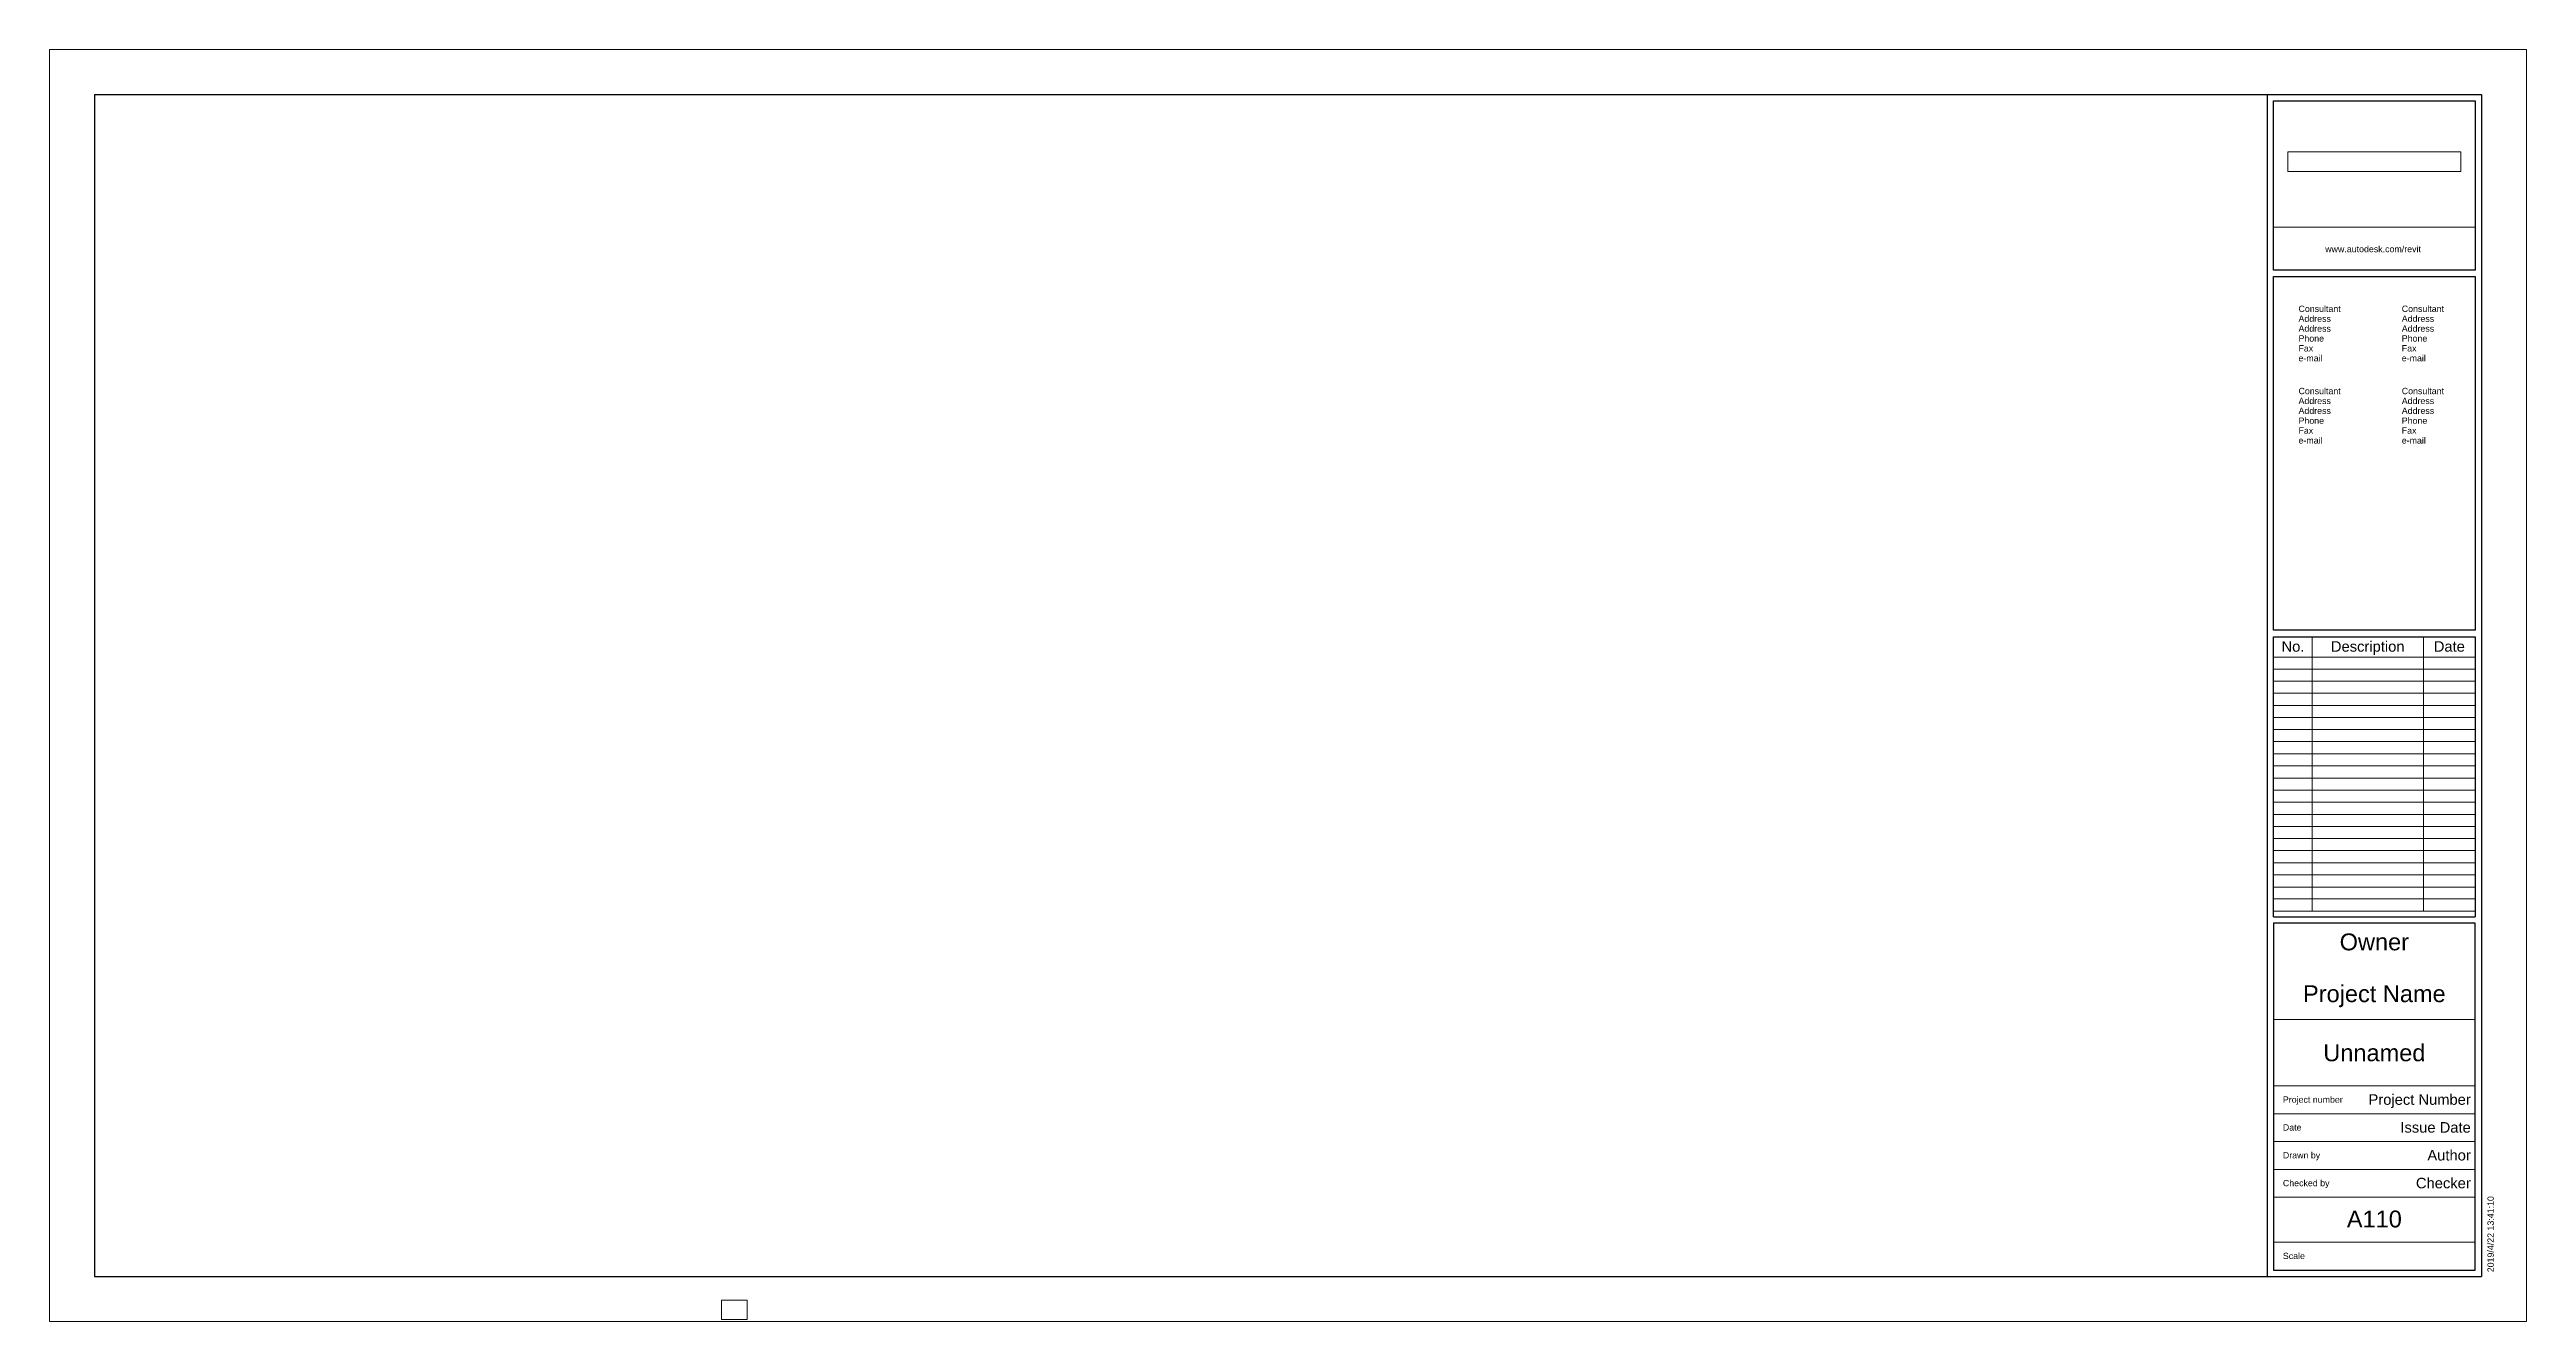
# Paper-space layout 'Layout1' of a CAD drawing. Header units: millimetres. Extents: x -314 to 842, y -1 to 593.
import ezdxf

# ---------------------------------------------------------------- set-up
doc = ezdxf.new("R2010")
doc.units = ezdxf.units.MM
for name, color, linetype, lineweight in [('A-DETL-THIN', 151, 'Continuous', 9), ('G-ANNO-SCHD', 231, 'Continuous', 9), ('G-ANNO-TTLB', 6, 'Continuous', 9), ('G-ANNO-TTLB-MEDM', 33, 'Continuous', 25), ('G-ANNO-TTLB-THIN', 151, 'Continuous', 9)]:
    doc.layers.add(name, color=color, linetype=linetype, lineweight=lineweight)
doc.styles.add('Arial', font='arial.ttf', dxfattribs={"height": 2.950599})
doc.styles.add('Arial_1', font='arial.ttf', dxfattribs={"height": 7.868263})
doc.styles.add('Arial_2', font='arial.ttf', dxfattribs={"height": 4.917665})
picture_1 = doc.add_image_def('image1.bmp', size_in_pixel=(681, 78))

# ---------------------------------------------------------------- blocks, each defined once
blk = doc.blocks.new('A1 metric - A1 metric-4428-Unnamed')
at = {"layer": 'G-ANNO-TTLB-MEDM'}
for p, q in [((-292.7, 572), (-292.7, 20)), ((-292.7, 572), (821.5, 572)), ((721.5, 572), (721.5, 20)), ((724.5, 490), (724.5, 569)), ((724.5, 569), (818.5, 569)), ((818.5, 569), (818.5, 490)), ((821.5, 572), (821.5, 20)), ((818.5, 490), (724.5, 490)), ((724.5, 321.8), (724.5, 487)), ((724.5, 487), (818.5, 487)), ((818.5, 487), (818.5, 321.8)), ((818.5, 321.8), (724.5, 321.8)), ((724.5, 188), (724.5, 318.8)), ((724.5, 318.8), (818.5, 318.8)), ((818.5, 318.8), (818.5, 188)), ((724.5, 188), (818.5, 188)), ((818.5, 185), (724.5, 185)), ((724.5, 185), (724.5, 23)), ((818.5, 23), (818.5, 185)), ((-292.7, 20), (821.5, 20)), ((724.5, 23), (818.5, 23))]:
    blk.add_line(p, q, dxfattribs=at)
at = {"layer": 'G-ANNO-TTLB-THIN'}
for p, q in [((-313.7, 593), (-313.7, -1)), ((842.5, 593), (-313.7, 593)), ((842.5, -1), (842.5, 593)), ((724.5, 510), (818.5, 510)), ((724.5, 140), (818.5, 140)), ((724.5, 109), (818.5, 109)), ((724.5, 96), (818.5, 96)), ((724.5, 83), (818.5, 83)), ((724.5, 70), (818.5, 70)), ((724.5, 57), (818.5, 57)), ((724.5, 36), (818.5, 36)), ((-313.7, -1), (842.5, -1))]:
    blk.add_line(p, q, dxfattribs=at)
at = {"layer": 'G-ANNO-TTLB', "line_spacing_factor": 0.938532, "style": 'Arial', "bg_fill": 3, "box_fill_scale": 1.25, "bg_fill_color": 0, "bg_fill_transparency": 0}
for s, insert, char_height, width, attachment_point in [('www.autodesk.com/revit', (770.9, 501.3), 2.951, 52.848, 2), ('Consultant\\PAddress\\PAddress\\PPhone\\PFax\\Pe-mail', (736.1, 473.4), 2.95, 23.472, 1), ('Consultant\\PAddress\\PAddress\\PPhone\\PFax\\Pe-mail', (784.3, 473.4), 2.95, 23.472, 1), ('Consultant\\PAddress\\PAddress\\PPhone\\PFax\\Pe-mail', (736.1, 435), 2.95, 23.472, 1), ('Consultant\\PAddress\\PAddress\\PPhone\\PFax\\Pe-mail', (784.3, 435), 2.95, 23.472, 1)]:
    blk.add_mtext(s, dxfattribs=dict(at, insert=insert, char_height=char_height, width=width, attachment_point=attachment_point))
at = {"layer": 'G-ANNO-TTLB'}
image = blk.add_image(picture_1, insert=(731.1, 536), size_in_units=(80.8, 9.25), dxfattribs=at)
image.dxf.flags = 7
at = {"layer": 'G-ANNO-TTLB', "attachment_point": 1, "line_spacing_factor": 0.938532, "style": 'Arial', "bg_fill": 3, "box_fill_scale": 1.25, "bg_fill_color": 0, "bg_fill_transparency": 0}
for s, insert, char_height, width in [('Project number', (728.8, 104.1), 2.951, 33.264), ('Date', (728.8, 91.1), 2.95, 10.368), ('Drawn by', (728.8, 78.1), 2.95, 20.484), ('Checked by', (728.8, 65.1), 2.95, 25.812), ('Scale', (728.8, 31.1), 2.95, 12.276)]:
    blk.add_mtext(s, dxfattribs=dict(at, insert=insert, char_height=char_height, width=width))

psp = doc.layouts.get("Layout1")

# ---------------------------------------------------------------- viewports
at = {"layer": '0'}
psp.add_viewport(center=(6, 4.5), size=(12, 9), view_center_point=(6, 4.5), view_height=12, dxfattribs=at)

# ---------------------------------------------------------------- next in the draw order: block references
at = {"layer": 'G-ANNO-TTLB'}
psp.add_blockref('A1 metric - A1 metric-4428-Unnamed', (0, 0), dxfattribs=at)

# ---------------------------------------------------------------- next in the draw order: linework, layer by layer
at = {"layer": 'A-DETL-THIN'}
for p, q in [((742.4, 318.8), (724.5, 318.8)), ((724.5, 318.8), (724.5, 309.3)), ((794.4, 318.8), (742.4, 318.8)), ((742.4, 318.8), (742.4, 309.3)), ((818.5, 318.8), (794.4, 318.8)), ((794.4, 318.8), (794.4, 309.3)), ((818.5, 318.8), (818.5, 309.3)), ((818.5, 309.3), (724.5, 309.3)), ((724.5, 309.3), (724.5, 190.6)), ((818.5, 303.7), (724.5, 303.7)), ((742.4, 309.3), (742.4, 190.6)), ((794.4, 309.3), (794.4, 190.6)), ((818.5, 309.3), (818.5, 190.6)), ((818.5, 298), (724.5, 298)), ((818.5, 292.4), (724.5, 292.4)), ((818.5, 286.7), (724.5, 286.7)), ((818.5, 281.1), (724.5, 281.1)), ((818.5, 275.4), (724.5, 275.4)), ((818.5, 269.8), (724.5, 269.8)), ((818.5, 264.1), (724.5, 264.1)), ((818.5, 258.5), (724.5, 258.5)), ((818.5, 252.8), (724.5, 252.8)), ((818.5, 247.1), (724.5, 247.1)), ((818.5, 241.5), (724.5, 241.5)), ((818.5, 235.8), (724.5, 235.8)), ((818.5, 230.2), (724.5, 230.2)), ((818.5, 224.5), (724.5, 224.5)), ((818.5, 218.9), (724.5, 218.9)), ((818.5, 213.2), (724.5, 213.2)), ((818.5, 207.6), (724.5, 207.6)), ((818.5, 201.9), (724.5, 201.9)), ((818.5, 196.3), (724.5, 196.3)), ((818.5, 190.6), (724.5, 190.6))]:
    psp.add_line(p, q, dxfattribs=at)

# ---------------------------------------------------------------- next in the draw order: texts
at = {"layer": 'G-ANNO-SCHD', "attachment_point": 2, "line_spacing_factor": 0.938532, "style": 'Arial_2'}
for s, insert, char_height, width in [('No.', (733.5, 316.7), 4.92, 12.72), ('Description', (768.4, 316.7), 4.918, 40.86), ('Date', (806.5, 316.7), 4.92, 17.28)]:
    psp.add_mtext(s, dxfattribs=dict(at, insert=insert, char_height=char_height, width=width))
at = {"layer": 'G-ANNO-TTLB', "attachment_point": 2, "line_spacing_factor": 0.938532, "style": 'Arial_1'}
for s, insert, char_height, width in [('Owner', (771.5, 180.2), 7.87, 38.198), ('Project Name', (771.5, 156), 7.868, 79.179), ('Unnamed', (771.5, 128.4), 7.87, 56.721), ('A110', (771.5, 50.8), 7.87, 30.616)]:
    psp.add_mtext(s, dxfattribs=dict(at, insert=insert, char_height=char_height, width=width))
at = {"layer": 'G-ANNO-TTLB', "insert": (816.5, 105.1), "char_height": 4.918, "width": 56.76, "attachment_point": 3, "line_spacing_factor": 0.938532, "style": 'Arial_2', "bg_fill": 3, "box_fill_scale": 1.25, "bg_fill_color": 0, "bg_fill_transparency": 0}
psp.add_mtext('Project Number', dxfattribs=at)
at = {"layer": 'G-ANNO-TTLB', "insert": (824.3, 22), "char_height": 2.951, "width": 42.408, "attachment_point": 1, "rotation": 90, "line_spacing_factor": 0.938532, "style": 'Arial', "bg_fill": 3, "box_fill_scale": 1.25, "bg_fill_color": 0, "bg_fill_transparency": 0}
psp.add_mtext('2019/4/22 13:41:10', dxfattribs=at)

# ---------------------------------------------------------------- next in the draw order: texts
at = {"layer": 'G-ANNO-TTLB', "insert": (816.5, 92.1), "char_height": 4.92, "width": 39.12, "attachment_point": 3, "line_spacing_factor": 0.938532, "style": 'Arial_2', "bg_fill": 3, "box_fill_scale": 1.25, "bg_fill_color": 0, "bg_fill_transparency": 0}
psp.add_mtext('Issue Date', dxfattribs=at)

# ---------------------------------------------------------------- next in the draw order: texts
at = {"layer": 'G-ANNO-TTLB', "insert": (816.5, 79.1), "char_height": 4.92, "width": 24.12, "attachment_point": 3, "line_spacing_factor": 0.938532, "style": 'Arial_2', "bg_fill": 3, "box_fill_scale": 1.25, "bg_fill_color": 0, "bg_fill_transparency": 0}
psp.add_mtext('Author', dxfattribs=at)

# ---------------------------------------------------------------- next in the draw order: texts
at = {"layer": 'G-ANNO-TTLB', "insert": (816.5, 66.1), "char_height": 4.92, "width": 30.42, "attachment_point": 3, "line_spacing_factor": 0.938532, "style": 'Arial_2', "bg_fill": 3, "box_fill_scale": 1.25, "bg_fill_color": 0, "bg_fill_transparency": 0}
psp.add_mtext('Checker', dxfattribs=at)

doc.saveas('drawing.dxf')
